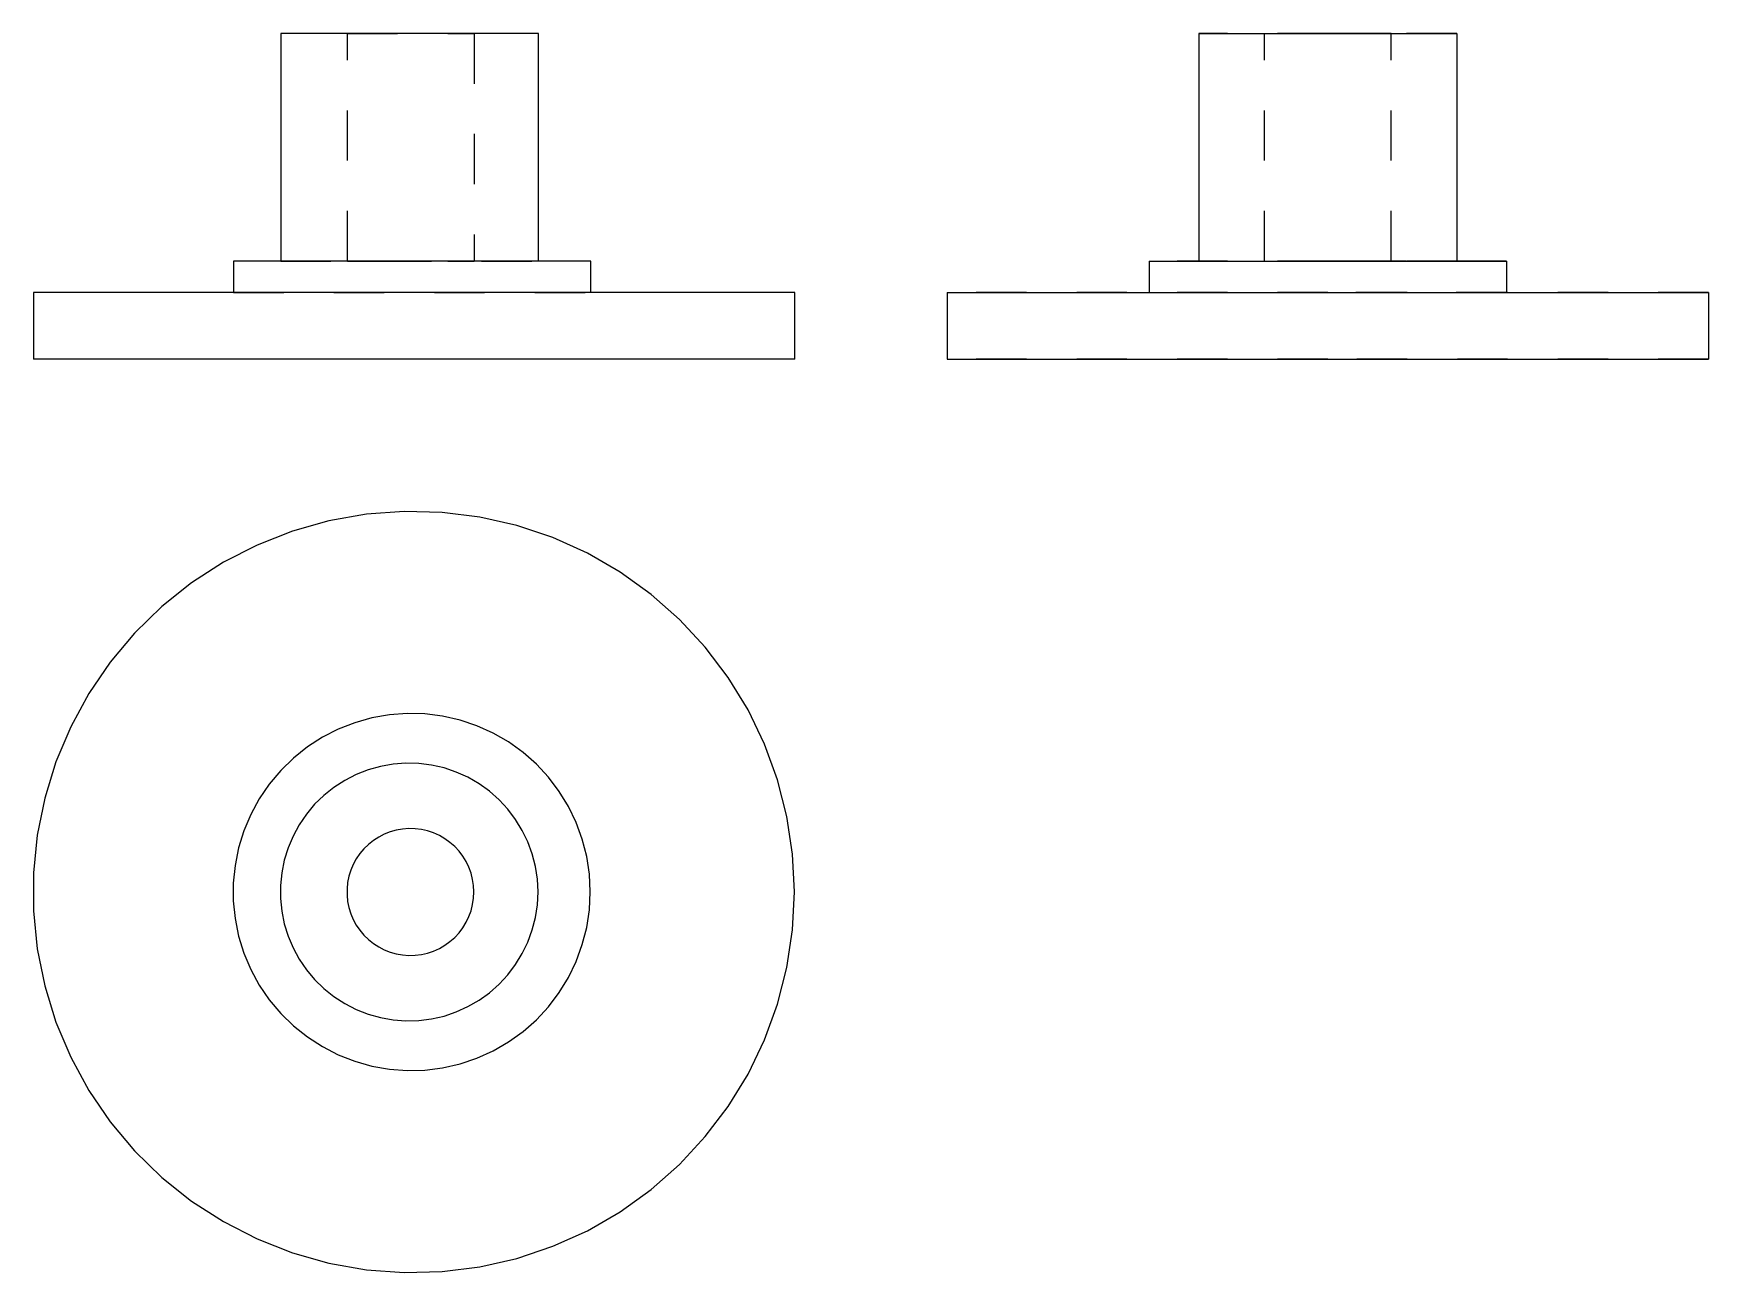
# Model space of a CAD drawing. Extents: x 0 to 3.33, y 0 to 2.47.
import ezdxf

# ---------------------------------------------------------------- set-up
doc = ezdxf.new("R2010")
doc.units = 0
doc.linetypes.add('HIDDEN', pattern=[0.07579, 0.050552, -0.025238])
for name, color, linetype in [('FRONT', 7, 'CONTINUOUS'), ('FRONT_HID', 7, 'HIDDEN'), ('LEFT', 7, 'CONTINUOUS'), ('LEFT_HID', 7, 'HIDDEN'), ('TOP', 7, 'CONTINUOUS')]:
    doc.layers.add(name, color=color, linetype=linetype)

msp = doc.modelspace()

# ---------------------------------------------------------------- linework, layer by layer
at = {"layer": 'FRONT'}
for p, q in [((1.005345, 2.466914), (0.492188, 2.466914)), ((0.492188, 2.466914), (0.492188, 2.013789)), ((1.005345, 2.013789), (1.005345, 2.466914)), ((1.109375, 2.013789), (0.398191, 2.013789)), ((0.398191, 2.013789), (0.398191, 1.951289)), ((1.109375, 1.951289), (1.109375, 2.013789)), ((1.515789, 1.951289), (0, 1.951289)), ((0, 1.951289), (0, 1.818476)), ((1.515789, 1.818476), (1.515789, 1.951289)), ((1.515789, 1.818476), (0, 1.818476))]:
    msp.add_line(p, q, dxfattribs=at)
at = {"layer": 'FRONT_HID', "linetype": 'HIDDEN'}
for p, q in [((0.877632, 2.466914), (0.625, 2.466914)), ((0.625, 2.466914), (0.877632, 2.466914)), ((0.625, 2.013789), (0.625, 2.466914)), ((0.877632, 2.466914), (0.877632, 2.013789)), ((1.005345, 2.013789), (0.492188, 2.013789)), ((0.492188, 2.013789), (1.005345, 2.013789)), ((0.877632, 2.013789), (0.625, 2.013789)), ((0.625, 2.013789), (0.877632, 2.013789)), ((1.109375, 1.951289), (0.398191, 1.951289)), ((0.398191, 1.951289), (1.109375, 1.951289))]:
    msp.add_line(p, q, dxfattribs=at)
at = {"layer": 'LEFT'}
for p, q in [((2.320263, 2.466914), (2.833421, 2.466914)), ((2.320263, 2.466914), (2.320263, 2.013789)), ((2.833421, 2.466914), (2.833421, 2.013789)), ((2.22125, 2.013789), (2.932434, 2.013789)), ((2.22125, 2.013789), (2.22125, 1.951289)), ((2.932434, 2.013789), (2.932434, 1.951289)), ((1.818947, 1.951289), (3.334737, 1.951289)), ((1.818947, 1.951289), (1.818947, 1.818476)), ((3.334737, 1.951289), (3.334737, 1.818476)), ((1.818947, 1.818476), (3.334737, 1.818476))]:
    msp.add_line(p, q, dxfattribs=at)
at = {"layer": 'LEFT_HID', "linetype": 'HIDDEN'}
for p, q in [((2.576842, 2.466914), (2.320263, 2.466914)), ((2.576842, 2.466914), (2.450526, 2.466914)), ((2.450526, 2.466914), (2.703158, 2.466914)), ((2.450526, 2.013789), (2.450526, 2.466914)), ((2.833421, 2.466914), (2.576842, 2.466914)), ((2.703158, 2.466914), (2.576842, 2.466914)), ((2.703158, 2.013789), (2.703158, 2.466914)), ((2.576842, 2.013789), (2.22125, 2.013789)), ((2.576842, 2.013789), (2.320263, 2.013789)), ((2.320263, 2.013789), (2.833421, 2.013789)), ((2.576842, 2.013789), (2.450526, 2.013789)), ((2.450526, 2.013789), (2.703158, 2.013789)), ((2.932434, 2.013789), (2.576842, 2.013789)), ((2.833421, 2.013789), (2.576842, 2.013789)), ((2.703158, 2.013789), (2.576842, 2.013789)), ((2.576842, 1.951289), (1.818947, 1.951289)), ((2.576842, 1.951289), (2.22125, 1.951289)), ((2.22125, 1.951289), (2.932434, 1.951289)), ((3.334737, 1.951289), (2.576842, 1.951289)), ((2.932434, 1.951289), (2.576842, 1.951289)), ((2.576842, 1.818476), (1.818947, 1.818476)), ((3.334737, 1.818476), (2.576842, 1.818476))]:
    msp.add_line(p, q, dxfattribs=at)
at = {"layer": 'TOP'}
for p, q in [((0.662713, 1.509672), (0.588305, 1.496552)), ((0.738058, 1.515318), (0.662713, 1.509672)), ((0.81359, 1.513435), (0.738058, 1.515318)), ((0.88856, 1.50404), (0.81359, 1.513435)), ((0.962221, 1.487227), (0.88856, 1.50404)), ((0.515573, 1.476088), (0.44524, 1.448485)), ((0.588305, 1.496552), (0.515573, 1.476088)), ((1.033843, 1.463163), (0.962221, 1.487227)), ((0.44524, 1.448485), (0.378005, 1.414015)), ((1.102712, 1.432088), (1.033843, 1.463163)), ((0.378005, 1.414015), (0.314536, 1.373023)), ((1.168146, 1.39431), (1.102712, 1.432088)), ((0.314536, 1.373023), (0.255464, 1.325914)), ((1.229492, 1.350205), (1.168146, 1.39431)), ((1.286143, 1.300211), (1.229492, 1.350205)), ((0.255464, 1.325914), (0.201376, 1.273159)), ((0.201376, 1.273159), (0.15281, 1.215279)), ((1.337534, 1.244825), (1.286143, 1.300211)), ((1.383155, 1.184596), (1.337534, 1.244825)), ((0.15281, 1.215279), (0.110248, 1.152852)), ((1.422552, 1.120125), (1.383155, 1.184596)), ((0.110248, 1.152852), (0.074113, 1.086497)), ((0.673714, 1.104336), (0.639589, 1.094735)), ((0.708625, 1.110492), (0.673714, 1.104336)), ((0.743976, 1.113141), (0.708625, 1.110492)), ((0.779414, 1.112257), (0.743976, 1.113141)), ((0.814589, 1.107849), (0.779414, 1.112257)), ((0.84915, 1.099961), (0.814589, 1.107849)), ((1.455335, 1.052052), (1.422552, 1.120125)), ((0.074113, 1.086497), (0.044765, 1.016874)), ((0.60659, 1.081783), (0.575045, 1.065611)), ((0.639589, 1.094735), (0.60659, 1.081783)), ((0.882753, 1.088671), (0.84915, 1.099961)), ((0.915066, 1.074091), (0.882753, 1.088671)), ((0.945766, 1.056366), (0.915066, 1.074091)), ((0.545266, 1.046378), (0.517551, 1.024275)), ((0.575045, 1.065611), (0.545266, 1.046378)), ((0.974549, 1.035672), (0.945766, 1.056366)), ((1.001128, 1.012216), (0.974549, 1.035672)), ((1.481176, 0.981053), (1.455335, 1.052052)), ((0.044765, 1.016874), (0.022494, 0.944675)), ((0.517551, 1.024275), (0.492173, 0.999523)), ((0.666107, 1.000877), (0.642297, 0.991532)), ((0.69073, 1.007805), (0.666107, 1.000877)), ((0.71592, 1.012247), (0.69073, 1.007805)), ((0.741428, 1.014158), (0.71592, 1.012247)), ((0.766998, 1.013521), (0.741428, 1.014158)), ((0.792379, 1.01034), (0.766998, 1.013521)), ((0.817316, 1.004648), (0.792379, 1.01034)), ((0.841563, 0.996502), (0.817316, 1.004648)), ((1.02524, 0.986229), (1.001128, 1.012216)), ((0.469387, 0.972367), (0.449417, 0.943077)), ((0.492173, 0.999523), (0.469387, 0.972367)), ((0.619535, 0.979863), (0.598048, 0.965985)), ((0.642297, 0.991532), (0.619535, 0.979863)), ((0.864878, 0.985982), (0.841563, 0.996502)), ((0.88703, 0.973192), (0.864878, 0.985982)), ((0.907799, 0.958261), (0.88703, 0.973192)), ((1.046645, 0.957971), (1.02524, 0.986229)), ((1.49982, 0.907833), (1.481176, 0.981053)), ((0.022494, 0.944675), (0.007523, 0.870618)), ((0.449417, 0.943077), (0.432463, 0.911945)), ((0.57805, 0.950037), (0.559739, 0.932177)), ((0.598048, 0.965985), (0.57805, 0.950037)), ((0.926977, 0.941336), (0.907799, 0.958261)), ((0.944375, 0.922585), (0.926977, 0.941336)), ((1.065129, 0.927723), (1.046645, 0.957971)), ((0.432463, 0.911945), (0.418693, 0.879279)), ((0.543297, 0.912583), (0.528888, 0.891448)), ((0.559739, 0.932177), (0.543297, 0.912583)), ((0.95982, 0.902195), (0.944375, 0.922585)), ((0.973157, 0.880369), (0.95982, 0.902195)), ((1.08051, 0.895784), (1.065129, 0.927723)), ((1.511081, 0.833121), (1.49982, 0.907833)), ((0.007523, 0.870618), (0, 0.795437)), ((0.418693, 0.879279), (0.408245, 0.845404)), ((0.516655, 0.868985), (0.506719, 0.845414)), ((0.528888, 0.891448), (0.516655, 0.868985)), ((0.687216, 0.867052), (0.676638, 0.86022)), ((0.698422, 0.872797), (0.687216, 0.867052)), ((0.710144, 0.877397), (0.698422, 0.872797)), ((0.722266, 0.880808), (0.710144, 0.877397)), ((0.734667, 0.882995), (0.722266, 0.880808)), ((0.747225, 0.883936), (0.734667, 0.882995)), ((0.759813, 0.883622), (0.747225, 0.883936)), ((0.772308, 0.882056), (0.759813, 0.883622)), ((0.784585, 0.879254), (0.772308, 0.882056)), ((0.796522, 0.875243), (0.784585, 0.879254)), ((0.808, 0.870064), (0.796522, 0.875243)), ((0.818906, 0.863768), (0.808, 0.870064)), ((0.984256, 0.857323), (0.973157, 0.880369)), ((1.092635, 0.862472), (1.08051, 0.895784)), ((0.408245, 0.845404), (0.40122, 0.810657)), ((0.506719, 0.845414), (0.499179, 0.820972)), ((0.649683, 0.833929), (0.64259, 0.823525)), ((0.657778, 0.843576), (0.649683, 0.833929)), ((0.666792, 0.852368), (0.657778, 0.843576)), ((0.676638, 0.86022), (0.666792, 0.852368)), ((0.82913, 0.856417), (0.818906, 0.863768)), ((0.838572, 0.848084), (0.82913, 0.856417)), ((0.847137, 0.838853), (0.838572, 0.848084)), ((0.854741, 0.828815), (0.847137, 0.838853)), ((0.993004, 0.833287), (0.984256, 0.857323)), ((1.101382, 0.828118), (1.092635, 0.862472)), ((0.40122, 0.810657), (0.397691, 0.775384)), ((0.499179, 0.820972), (0.494111, 0.7959)), ((0.631676, 0.800862), (0.627964, 0.788829)), ((0.636567, 0.812466), (0.631676, 0.800862)), ((0.64259, 0.823525), (0.636567, 0.812466)), ((0.861307, 0.81807), (0.854741, 0.828815)), ((0.866771, 0.806725), (0.861307, 0.81807)), ((0.871078, 0.794891), (0.866771, 0.806725)), ((0.999316, 0.808499), (0.993004, 0.833287)), ((1.003128, 0.783206), (0.999316, 0.808499)), ((1.106666, 0.793065), (1.101382, 0.828118)), ((1.514847, 0.757659), (1.511081, 0.833121)), ((0, 0.795437), (0, 0.719881)), ((0.397691, 0.775384), (0.397691, 0.739934)), ((0.494111, 0.7959), (0.491564, 0.770449)), ((0.491564, 0.770449), (0.491564, 0.74487)), ((0.625469, 0.776486), (0.624215, 0.763955)), ((0.627964, 0.788829), (0.625469, 0.776486)), ((0.874185, 0.782688), (0.871078, 0.794891)), ((0.876062, 0.770236), (0.874185, 0.782688)), ((0.876689, 0.757659), (0.876062, 0.770236)), ((1.004403, 0.757659), (1.003128, 0.783206)), ((1.108433, 0.757659), (1.106666, 0.793065)), ((0.397691, 0.739934), (0.40122, 0.704661)), ((0.491564, 0.74487), (0.494111, 0.719418)), ((0.624215, 0.763955), (0.624215, 0.751363)), ((0.624215, 0.751363), (0.625469, 0.738833)), ((0.625469, 0.738833), (0.627964, 0.72649)), ((0.874185, 0.73263), (0.876062, 0.745082)), ((0.876062, 0.745082), (0.876689, 0.757659)), ((1.003128, 0.732112), (1.004403, 0.757659)), ((1.106666, 0.722254), (1.108433, 0.757659)), ((1.511081, 0.682197), (1.514847, 0.757659)), ((0, 0.719881), (0.007523, 0.644701)), ((0.40122, 0.704661), (0.408245, 0.669914)), ((0.494111, 0.719418), (0.499179, 0.694346)), ((0.627964, 0.72649), (0.631676, 0.714457)), ((0.631676, 0.714457), (0.636567, 0.702853)), ((0.636567, 0.702853), (0.64259, 0.691794)), ((0.861307, 0.697248), (0.866771, 0.708594)), ((0.866771, 0.708594), (0.871078, 0.720427)), ((0.871078, 0.720427), (0.874185, 0.73263)), ((0.993004, 0.682031), (0.999316, 0.706819)), ((0.999316, 0.706819), (1.003128, 0.732112)), ((1.101382, 0.6872), (1.106666, 0.722254)), ((0.408245, 0.669914), (0.418693, 0.63604)), ((0.499179, 0.694346), (0.506719, 0.669904)), ((0.506719, 0.669904), (0.516655, 0.646334)), ((0.64259, 0.691794), (0.649683, 0.681389)), ((0.649683, 0.681389), (0.657778, 0.671743)), ((0.657778, 0.671743), (0.666792, 0.66295)), ((0.82913, 0.658902), (0.838572, 0.667234)), ((0.838572, 0.667234), (0.847137, 0.676465)), ((0.847137, 0.676465), (0.854741, 0.686503)), ((0.854741, 0.686503), (0.861307, 0.697248)), ((0.984256, 0.657995), (0.993004, 0.682031)), ((1.092635, 0.652847), (1.101382, 0.6872)), ((1.49982, 0.607485), (1.511081, 0.682197)), ((0.007523, 0.644701), (0.022494, 0.570643)), ((0.418693, 0.63604), (0.432463, 0.603374)), ((0.516655, 0.646334), (0.528888, 0.62387)), ((0.666792, 0.66295), (0.676638, 0.655099)), ((0.676638, 0.655099), (0.687216, 0.648266)), ((0.687216, 0.648266), (0.698422, 0.642522)), ((0.698422, 0.642522), (0.710144, 0.637921)), ((0.710144, 0.637921), (0.722266, 0.63451)), ((0.722266, 0.63451), (0.734667, 0.632324)), ((0.772308, 0.633262), (0.784585, 0.636065)), ((0.784585, 0.636065), (0.796522, 0.640075)), ((0.796522, 0.640075), (0.808, 0.645254)), ((0.808, 0.645254), (0.818906, 0.651551)), ((0.818906, 0.651551), (0.82913, 0.658902)), ((0.95982, 0.613123), (0.973157, 0.634949)), ((0.973157, 0.634949), (0.984256, 0.657995)), ((1.08051, 0.619535), (1.092635, 0.652847)), ((0.432463, 0.603374), (0.449417, 0.572241)), ((0.528888, 0.62387), (0.543297, 0.602736)), ((0.543297, 0.602736), (0.559739, 0.583141)), ((0.734667, 0.632324), (0.747225, 0.631383)), ((0.747225, 0.631383), (0.759813, 0.631697)), ((0.759813, 0.631697), (0.772308, 0.633262)), ((0.944375, 0.592733), (0.95982, 0.613123)), ((1.065129, 0.587596), (1.08051, 0.619535)), ((1.481176, 0.534266), (1.49982, 0.607485)), ((0.022494, 0.570643), (0.044765, 0.498444)), ((0.449417, 0.572241), (0.469387, 0.542951)), ((0.559739, 0.583141), (0.57805, 0.565281)), ((0.907799, 0.557058), (0.926977, 0.573983)), ((0.926977, 0.573983), (0.944375, 0.592733)), ((1.046645, 0.557347), (1.065129, 0.587596)), ((0.469387, 0.542951), (0.492173, 0.515795)), ((0.57805, 0.565281), (0.598048, 0.549333)), ((0.598048, 0.549333), (0.619535, 0.535455)), ((0.619535, 0.535455), (0.642297, 0.523786)), ((0.864878, 0.529337), (0.88703, 0.542126)), ((0.88703, 0.542126), (0.907799, 0.557058)), ((1.02524, 0.529089), (1.046645, 0.557347)), ((1.455335, 0.463266), (1.481176, 0.534266)), ((0.492173, 0.515795), (0.517551, 0.491043)), ((0.642297, 0.523786), (0.666107, 0.514441)), ((0.666107, 0.514441), (0.69073, 0.507513)), ((0.69073, 0.507513), (0.71592, 0.503071)), ((0.71592, 0.503071), (0.741428, 0.50116)), ((0.741428, 0.50116), (0.766998, 0.501798)), ((0.766998, 0.501798), (0.792379, 0.504978)), ((0.792379, 0.504978), (0.817316, 0.51067)), ((0.817316, 0.51067), (0.841563, 0.518817)), ((0.841563, 0.518817), (0.864878, 0.529337)), ((0.974549, 0.479646), (1.001128, 0.503103)), ((1.001128, 0.503103), (1.02524, 0.529089)), ((0.044765, 0.498444), (0.074113, 0.428821)), ((0.517551, 0.491043), (0.545266, 0.46894)), ((0.545266, 0.46894), (0.575045, 0.449707)), ((0.945766, 0.458953), (0.974549, 0.479646)), ((0.575045, 0.449707), (0.60659, 0.433535)), ((0.60659, 0.433535), (0.639589, 0.420584)), ((0.882753, 0.426648), (0.915066, 0.441228)), ((0.915066, 0.441228), (0.945766, 0.458953)), ((1.422552, 0.395193), (1.455335, 0.463266)), ((0.074113, 0.428821), (0.110248, 0.362466)), ((0.639589, 0.420584), (0.673714, 0.410983)), ((0.673714, 0.410983), (0.708625, 0.404827)), ((0.708625, 0.404827), (0.743976, 0.402178)), ((0.743976, 0.402178), (0.779414, 0.403061)), ((0.779414, 0.403061), (0.814589, 0.407469)), ((0.814589, 0.407469), (0.84915, 0.415358)), ((0.84915, 0.415358), (0.882753, 0.426648)), ((1.383155, 0.330722), (1.422552, 0.395193)), ((0.110248, 0.362466), (0.15281, 0.300039)), ((1.337534, 0.270494), (1.383155, 0.330722)), ((0.15281, 0.300039), (0.201376, 0.24216)), ((1.286143, 0.215107), (1.337534, 0.270494)), ((0.201376, 0.24216), (0.255464, 0.189404)), ((1.229492, 0.165113), (1.286143, 0.215107)), ((0.255464, 0.189404), (0.314536, 0.142296)), ((0.314536, 0.142296), (0.378005, 0.101303)), ((1.168146, 0.121008), (1.229492, 0.165113)), ((0.378005, 0.101303), (0.44524, 0.066834)), ((1.102712, 0.08323), (1.168146, 0.121008)), ((0.44524, 0.066834), (0.515573, 0.03923)), ((1.033843, 0.052155), (1.102712, 0.08323)), ((0.515573, 0.03923), (0.588305, 0.018766)), ((0.962221, 0.028091), (1.033843, 0.052155)), ((0.588305, 0.018766), (0.662713, 0.005646)), ((0.662713, 0.005646), (0.738058, 0)), ((0.738058, 0), (0.81359, 0.001884)), ((0.81359, 0.001884), (0.88856, 0.011279)), ((0.88856, 0.011279), (0.962221, 0.028091))]:
    msp.add_line(p, q, dxfattribs=at)

doc.saveas('drawing.dxf')
